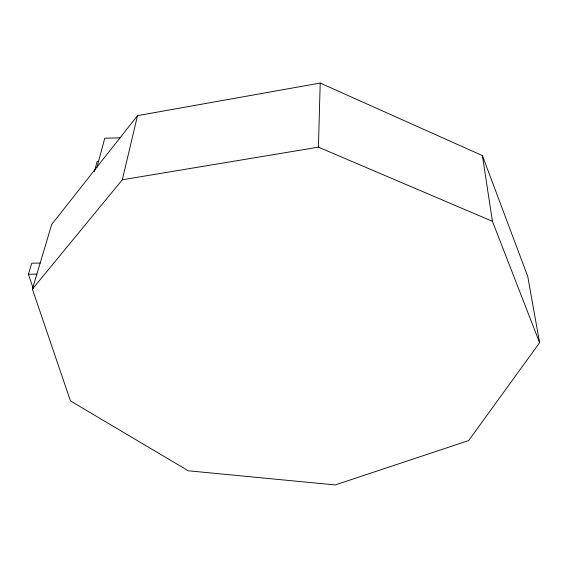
<?xml version="1.0" encoding="UTF-8"?>
<svg xmlns="http://www.w3.org/2000/svg" width="568" height="568" viewBox="0 0 568 568"><rect width="100%" height="100%" fill="white"/><g stroke="black" fill="none" stroke-linecap="round" stroke-linejoin="round"><path stroke-width="0.85" d="M539.6 342.689L492.42 221.307L318.414 147.155L320.21 83.056L137.52 115.645L51.723 224.417L32.383 289.133L70.468 400.93L188.306 470.787L335.255 484.944L468.643 440.583L539.6 342.689L527.75 276.438L482.388 155.604L320.21 83.056M32.383 289.133L122.297 179.779L137.52 115.645M96.972 167.297L104.768 138.209L120.366 137.811M94.402 171.621L97.163 161.369L98.761 161.333M33.221 288.452L28.4 274.252L31.794 263.197L40.179 263.055M122.297 179.779L318.414 147.155M28.4 274.252L36.877 274.11M482.388 155.604L492.42 221.307"/></g></svg>
